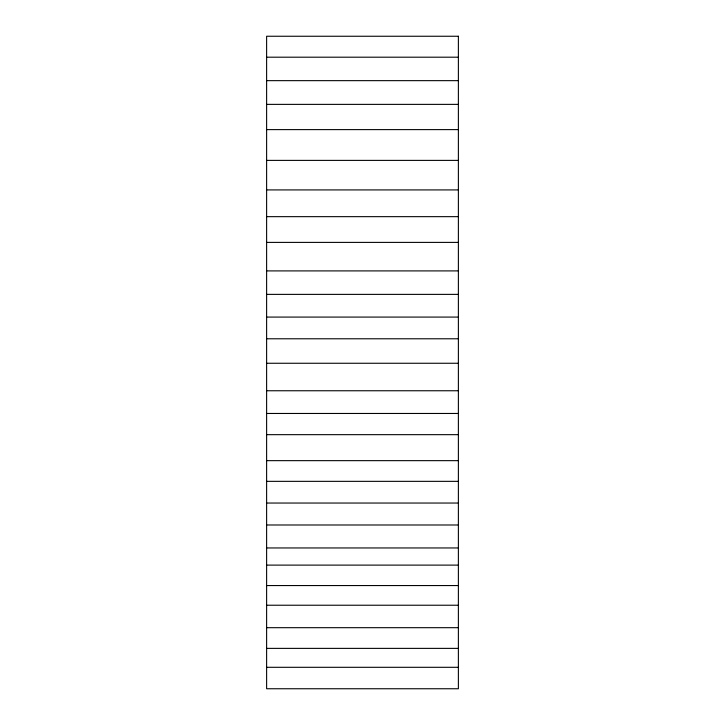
<?xml version="1.0" encoding="UTF-8"?>
<svg xmlns="http://www.w3.org/2000/svg" width="725" height="725" viewBox="0 0 725 725"><rect width="100%" height="100%" fill="white"/><g stroke="black" fill="none" stroke-linecap="round" stroke-linejoin="round"><path stroke-width="1.09" d="M266.619 57.193L458.381 57.193M266.619 80.656L458.381 80.656M266.619 104.373L458.381 104.373M266.619 129.612L458.381 129.612M266.619 160.388L458.381 160.388M266.619 189.914L458.381 189.914M266.619 216.657L458.381 216.657M266.619 242.395L458.381 242.395M266.619 270.905L458.381 270.905M266.619 294.377L458.381 294.377M266.619 317.079L458.381 317.079M266.619 338.783L458.381 338.783M266.619 363.261L458.381 363.261M266.619 390.757L458.381 390.757M266.619 413.468L458.381 413.468M266.619 434.665L458.381 434.665M266.619 460.656L458.381 460.656M266.619 481.346L458.381 481.346M266.619 503.041L458.381 503.041M266.619 524.991L458.381 524.991M266.619 547.955L458.381 547.955M266.619 565.11L458.381 565.11M266.619 585.555L458.381 585.555M266.619 605.23L458.381 605.23M266.619 627.687L458.381 627.687M266.619 648.377L458.381 648.377M266.619 667.299L458.381 667.299M458.381 36.25L266.619 36.25L266.619 688.75L458.381 688.75L458.381 36.25"/></g></svg>
